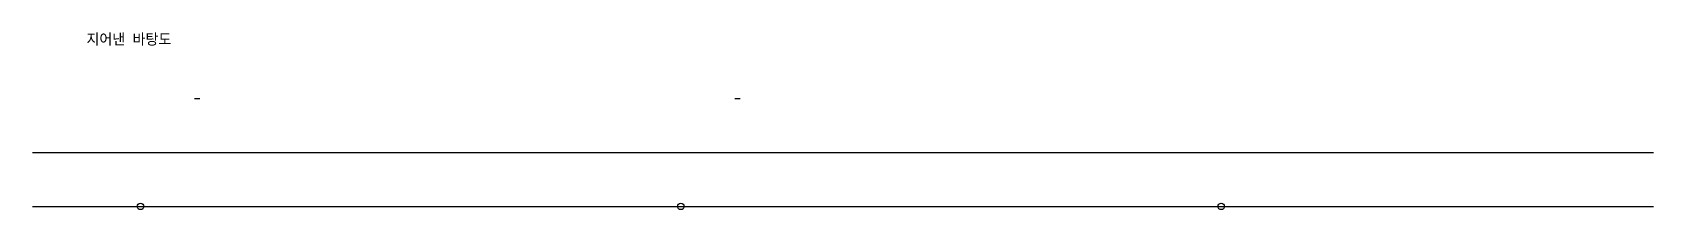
# Model space of a CAD drawing. Header units: millimetres. Extents: x 250000 to 250300, y 170049 to 170082.
import ezdxf

# ---------------------------------------------------------------- set-up
doc = ezdxf.new("R2010")
doc.units = ezdxf.units.MM
for name, color, linetype in [('#계획오수라인', 7, 'Continuous'), ('-L형측구', 7, 'Continuous'), ('0-맨홀(오수)', 7, 'Continuous'), ('TEXT', 7, 'Continuous'), ('대문', 7, 'Continuous')]:
    doc.layers.add(name, color=color, linetype=linetype)

# ---------------------------------------------------------------- blocks, each defined once
blk = doc.blocks.new('맨홀')
blk.add_circle((0, 0), 0.6)
blk = doc.blocks.new('대문')
blk.add_line((0, 0), (1, 0))

msp = doc.modelspace()

# ---------------------------------------------------------------- linework, layer by layer
at = {"layer": '#계획오수라인'}
msp.add_lwpolyline([(250000, 170050), (250300, 170050)], dxfattribs=at)
at = {"layer": '-L형측구'}
msp.add_lwpolyline([(250000, 170060), (250300, 170060)], dxfattribs=at)

# ---------------------------------------------------------------- block references
at = {"layer": '0-맨홀(오수)'}
for p in [(250020, 170050), (250120, 170050), (250220, 170050)]:
    msp.add_blockref('맨홀', p, dxfattribs=at)
at = {"layer": '대문'}
for p in [(250030, 170070), (250130, 170070)]:
    msp.add_blockref('대문', p, dxfattribs=at)

# ---------------------------------------------------------------- texts
at = {"layer": 'TEXT'}
msp.add_text('지어낸 바탕도', height=2, dxfattribs=at).set_placement((250010, 170080))

doc.saveas('drawing.dxf')
